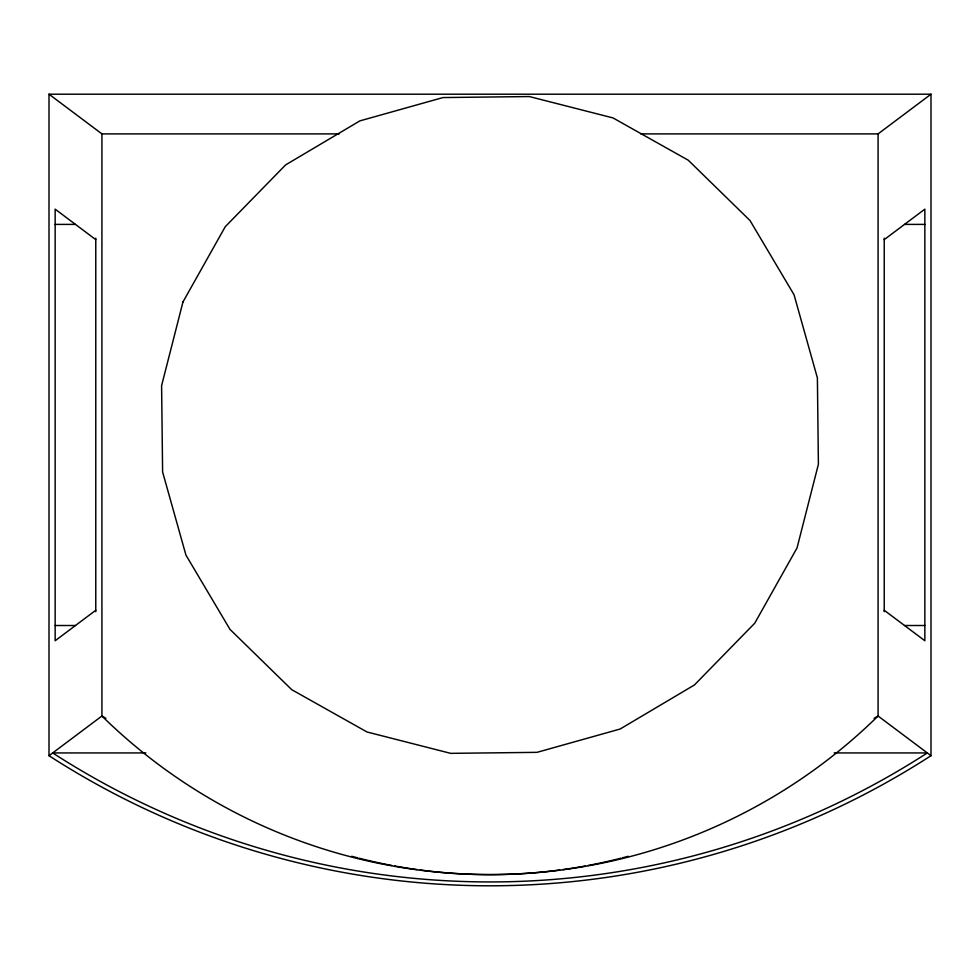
<?xml version="1.0" encoding="UTF-8"?>
<svg xmlns="http://www.w3.org/2000/svg" width="980" height="980" viewBox="0 0 980 980"><rect width="100%" height="100%" fill="white"/><g stroke="black" fill="none" stroke-linecap="round" stroke-linejoin="round"><path stroke-width="1.47" d="M95.771 610.271L55.15 640.749L55.15 209.157L95.771 239.635M49 755.702L101.92 716.013A554.141 554.141 0 0 0 878.08 716.013L931 755.702L931 94.203L49 94.203L49 755.702A812.506 812.506 0 0 0 931 755.702M640.798 133.893L878.08 133.893L931 94.203M884.23 239.635L924.851 209.157L924.851 640.749L884.23 610.271M874.111 718.316L878.08 716.013L878.08 133.893M49 94.203L101.92 133.893L339.202 133.893M55.15 224.396L75.46 224.396M904.54 224.396L924.851 224.396M55.15 625.51L75.46 625.51M904.54 625.51L924.851 625.51M145.836 752.934L52.687 752.934A805.707 805.707 0 0 0 927.313 752.934L834.164 752.934M105.889 718.316L101.92 716.013L101.92 133.893M884.23 238.177L884.23 611.728M95.771 238.177L95.771 611.728M628.278 856.287A530.682 530.682 0 0 1 622.41 857.831M620.94 858.211A530.682 530.682 0 0 1 588.27 865.438M585.28 866.002A530.682 530.682 0 0 1 562.753 869.615M559.739 870.02A530.682 530.682 0 0 1 420.261 870.02M417.247 869.615A530.682 530.682 0 0 1 394.72 866.002M391.731 865.438A530.682 530.682 0 0 1 359.06 858.211M357.59 857.831A530.682 530.682 0 0 1 351.722 856.287M182.966 301.963L161.602 385.618L162.607 471.956L185.931 555.084L229.969 629.356L291.734 689.687L367.01 731.986L450.665 753.351L537.003 752.346L620.132 729.022L694.404 684.983L754.735 623.219L797.034 547.943L818.398 464.287L817.394 377.949L794.07 294.821L750.031 220.549L688.266 160.218L612.99 117.919L529.335 96.555L442.997 97.559L359.868 120.883L285.596 164.922L225.265 226.686L182.966 301.963"/></g></svg>
